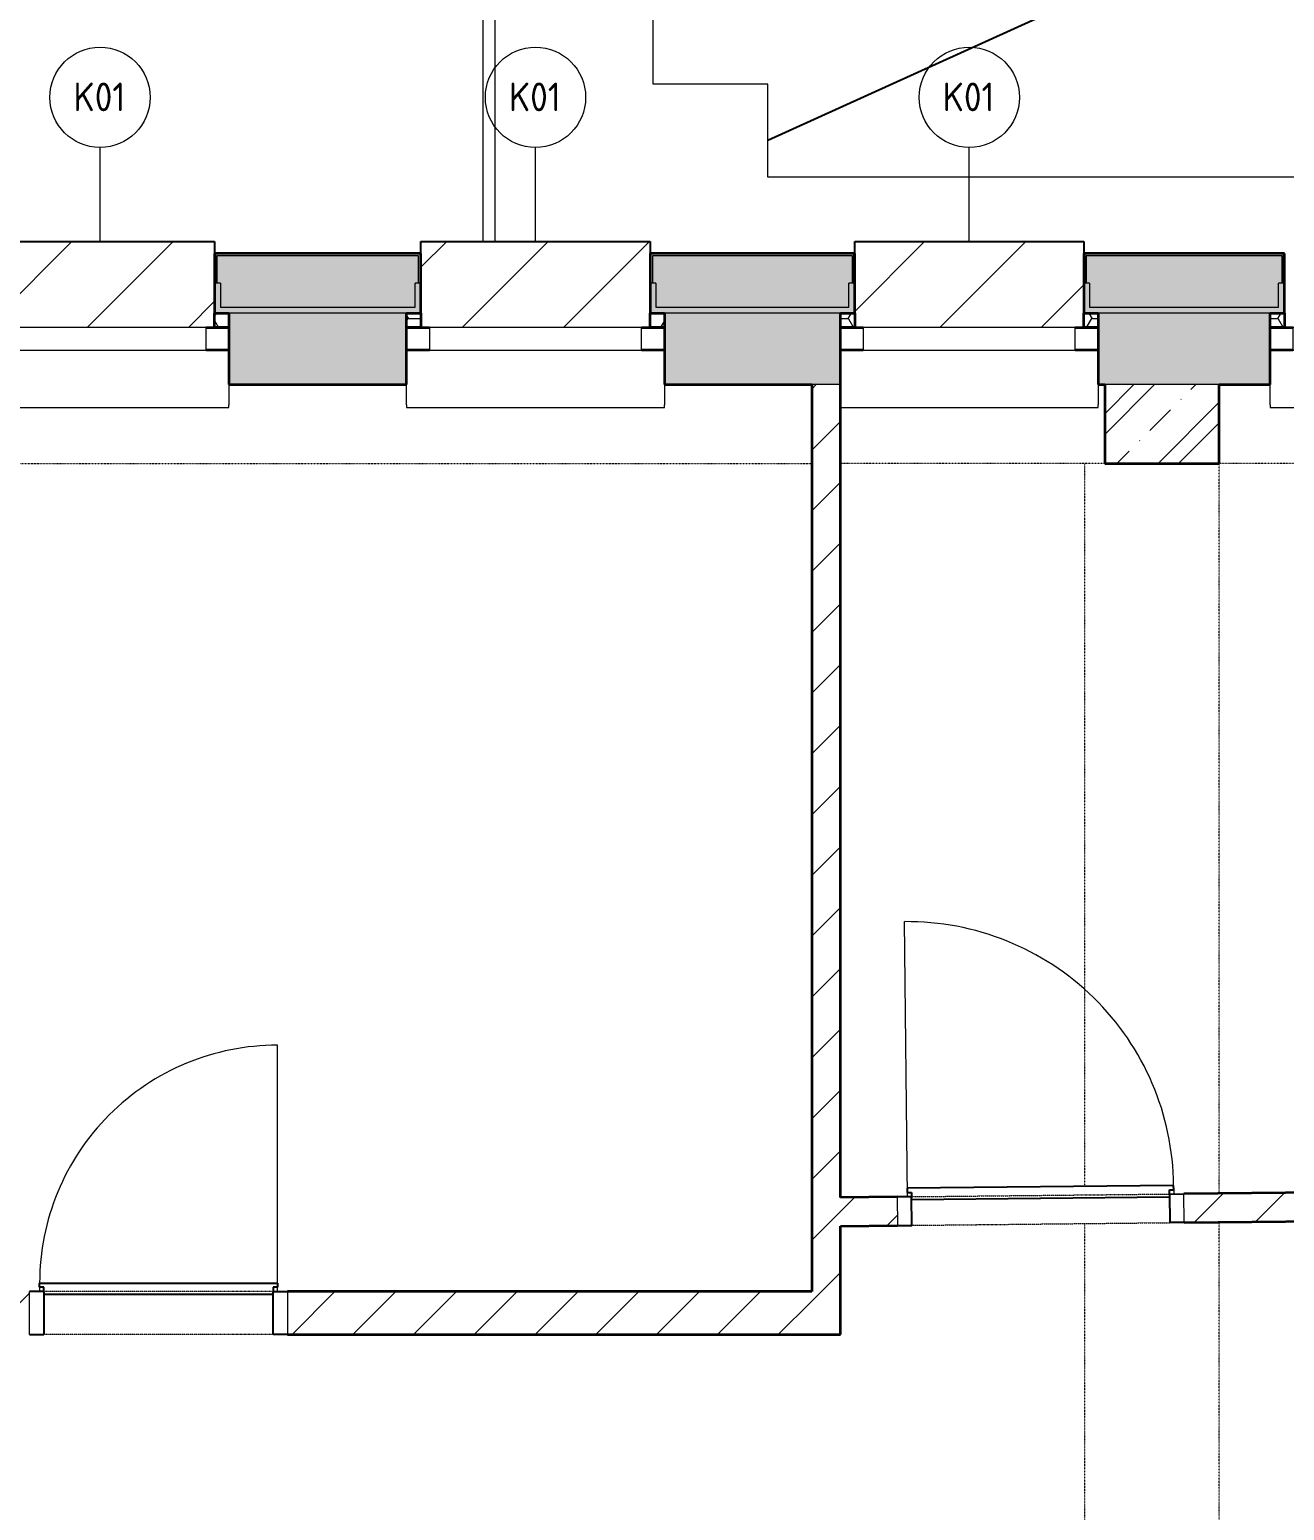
# Model space of a CAD drawing. Header units: millimetres. Extents: x -2854 to 232784, y -45352 to 20466.
# Drawn here: x 31005 to 35385, y -21513 to -16346 of the extents above; entities that cross this region are included whole.
import ezdxf

# ---------------------------------------------------------------- set-up
doc = ezdxf.new("R2010")
doc.units = ezdxf.units.MM
doc.linetypes.add('Dash dot dot', pattern=[5, 2, -1, 0, -1, 0, -1])
doc.linetypes.add('Čerchovaná se dvěma tečkami', pattern=[2.59, 1, -0.53, 0, -0.53, 0, -0.53])
for name, color, linetype, lineweight in [('A-DETL', 90, 'Continuous', 13), ('A-DOOR', 31, 'Continuous', 13), ('A-DOOR-FRAM', 31, 'Continuous', 25), ('A-GENM', 13, 'Continuous', 13), ('A-GLAZ', 151, 'Continuous', 13), ('A-ROOF', 132, 'Continuous', 13), ('A-ROOF-OTLN', 132, 'Continuous', 13), ('A-WALL', 113, 'Continuous', 13), ('Q-SPCQ', 91, 'Continuous', 13), ('Q-SPCQ-IDEN', 132, 'Continuous', 9)]:
    doc.layers.add(name, color=color, linetype=linetype, lineweight=lineweight)
doc.layers.add('A-WALL-PATT', color=111, linetype='Continuous')
doc.styles.add('ISOCPEUR', font='isocpeur.ttf', dxfattribs={"width": 0.9, "height": 100})
pattern_1 = [(45, (0, 0), (-106.066, 106.066), [])]

# ---------------------------------------------------------------- blocks, each defined once
blk = doc.blocks.new('DVERE_1k_oblozka - DD03_01_800x1970_koupelna-1549524-2NP_NÁVRH A')
at = {"layer": 'A-DOOR'}
for p, q in [((-450, 77.9), (-400, 77.9)), ((-450, -72.1), (-450, 77.9)), ((-400, 77.9), (-400, -72.1)), ((400, 77.9), (450, 77.9)), ((400, -72.1), (400, 77.9)), ((450, 77.9), (450, -72.1)), ((-400, -72.1), (-450, -72.1)), ((-415, -72.1), (-415, -932.1)), ((305, -102.1), (-305, -102.1)), ((450, -72.1), (400, -72.1)), ((415, -102.1), (415, -72.1))]:
    blk.add_line(p, q, dxfattribs=at)
at = {"layer": 'A-DOOR', "linetype": 'Čerchovaná se dvěma tečkami'}
for p, q in [((-400, 77.9), (400, 77.9)), ((-400, -72.1), (400, -72.1))]:
    blk.add_line(p, q, dxfattribs=at)
at = {"layer": 'A-DOOR', "lineweight": 25}
for p, q in [((-415, -87.1), (-400, -87.1)), ((-415, -102.1), (-415, -87.1)), ((415, -102.1), (-415, -102.1)), ((-400, -62.1), (400, -62.1)), ((-400, -87.1), (-400, -72.1)), ((400, -72.1), (400, -87.1)), ((400, -87.1), (415, -87.1)), ((415, -87.1), (415, -102.1))]:
    blk.add_line(p, q, dxfattribs=at)
at = {"layer": 'A-DOOR'}
blk.add_arc((-415, -102.1), 830, 270, 0, dxfattribs=at)
at = {"layer": 'A-DOOR-FRAM'}
for p, q in [((-450, 77.9), (-400, 77.9)), ((-400, 77.9), (-400, -72.1)), ((400, -72.1), (400, 77.9)), ((450, 77.9), (400, 77.9)), ((-400, -72.1), (-450, -72.1)), ((400, -72.1), (450, -72.1))]:
    blk.add_line(p, q, dxfattribs=at)
blk = doc.blocks.new('DVERE_1k_oblozka - DD03_01_900x1970_koupelna-1549525-2NP_NÁVRH A')
at = {"layer": 'A-DOOR'}
for p, q in [((-465, 47.1), (-465, 1007.1)), ((355, 77.1), (-355, 77.1)), ((465, 77.1), (465, 47.1)), ((-450, 47.1), (-500, 47.1)), ((-500, 47.1), (-500, -52.9)), ((-450, -52.9), (-450, 47.1)), ((500, 47.1), (450, 47.1)), ((450, 47.1), (450, -52.9)), ((500, -52.9), (500, 47.1)), ((-500, -52.9), (-450, -52.9)), ((450, -52.9), (500, -52.9))]:
    blk.add_line(p, q, dxfattribs=at)
at = {"layer": 'A-DOOR', "lineweight": 25}
for p, q in [((465, 77.1), (-465, 77.1)), ((-465, 77.1), (-465, 62.1)), ((-465, 62.1), (-450, 62.1)), ((-450, 62.1), (-450, 47.1)), ((450, 47.1), (450, 62.1)), ((450, 62.1), (465, 62.1)), ((465, 62.1), (465, 77.1)), ((-450, 37.1), (450, 37.1))]:
    blk.add_line(p, q, dxfattribs=at)
at = {"layer": 'A-DOOR', "linetype": 'Čerchovaná se dvěma tečkami'}
for p, q in [((-450, 47.1), (450, 47.1)), ((-450, -52.9), (450, -52.9))]:
    blk.add_line(p, q, dxfattribs=at)
at = {"layer": 'A-DOOR'}
blk.add_arc((-465, 77.1), 930, 360, 90, dxfattribs=at)
at = {"layer": 'A-DOOR-FRAM'}
for p, q in [((-450, 47.1), (-500, 47.1)), ((-450, -52.9), (-450, 47.1)), ((450, 47.1), (450, -52.9)), ((450, 47.1), (500, 47.1)), ((-500, -52.9), (-450, -52.9)), ((500, -52.9), (450, -52.9))]:
    blk.add_line(p, q, dxfattribs=at)
blk = doc.blocks.new('OKNO_1k_nadsvetlik - OKNO_1k_nadsvetlik_900 x 1500-V15-2NP_NÁVRH A')
at = {"layer": 'A-GLAZ'}
h = blk.add_hatch(dxfattribs=at)
h.set_pattern_fill('FP_36', color=256, style=0, pattern_type=2)
h.set_pattern_definition([(180, (31251.146, -17459.705), (-75, -43.3), [50, -100]), (240, (31201.146, -17459.705), (-0.0011, -86.601905), [50, -100]), (120, (31201.146, -17459.705), (-74.9989, 43.301905), [50, -100])])
h.paths.add_polyline_path([(450, -75), (400, -75), (400, -125), (450, -125)])
h.paths.add_polyline_path([(-450, -75), (-450, -125), (-400, -125), (-400, -75), (-420, -75)])
at = {"layer": 'A-GLAZ', "lineweight": 35}
for p, q in [((-450, 5), (-370, 5)), ((370, 5), (450, 5)), ((-450, -75), (-400, -75)), ((-370, -75), (-450, -75)), ((-400, -75), (-400, -125)), ((450, -75), (370, -75)), ((400, -75), (450, -75)), ((400, -125), (400, -75))]:
    blk.add_line(p, q, dxfattribs=at)
at = {"layer": 'A-GLAZ'}
for p, q in [((370, 5), (-370, 5)), ((-370, 5), (-370, -75)), ((370, -75), (370, 5)), ((-370, -75), (370, -75))]:
    blk.add_line(p, q, dxfattribs=at)
blk = doc.blocks.new('parapet s nosem_vnitní - parapet s nosem_vnitní-1280334-2NP_NÁVRH A')
at = {"layer": 'A-GENM'}
for p, q in [((450, 200), (-450, 200)), ((-450, 200), (-450, 190)), ((-450, 120), (-450, 190)), ((450, 190), (450, 200)), ((450, 190), (450, 120))]:
    blk.add_line(p, q, dxfattribs=at)
blk = doc.blocks.new('parapet_ext - parapet_ext-V16-2NP_NÁVRH A')
at = {"layer": 'Q-SPCQ'}
h = blk.add_hatch(dxfattribs=at)
h.set_pattern_fill('FP_37', color=11, style=0, pattern_type=2)
h.set_pattern_definition([(225, (31251.15, -17384.7), (176.7767, -176.7767), [])])
h.paths.add_polyline_path([(400, 0), (-400, 0), (-400, -300), (400, -300), (400, -50)])
at = {"layer": 'Q-SPCQ', "color": 21, "lineweight": 25}
for p, q in [((-400, -300), (-400, -258)), ((400, -258), (400, -300)), ((400, -300), (-400, -300))]:
    blk.add_line(p, q, dxfattribs=at)
blk = doc.blocks.new('OKNO_1k_nadsvetlik - OKNO_1k_nadsvetlik_900 x 1500-V17-2NP_NÁVRH A')
at = {"layer": 'A-GLAZ'}
h = blk.add_hatch(dxfattribs=at)
h.set_pattern_fill('FP_38', color=256, style=0, pattern_type=2)
h.set_pattern_definition([(180, (32771.146, -17459.705), (-75, -43.3), [50, -100]), (240, (32721.146, -17459.705), (-0.0011, -86.601905), [50, -100]), (120, (32721.146, -17459.705), (-74.9989, 43.301905), [50, -100])])
h.paths.add_polyline_path([(-450, -75), (-450, -125), (-400, -125), (-400, -75), (-444, -75)])
h.paths.add_polyline_path([(420, -75), (400, -75), (400, -125), (450, -125), (450, -75)])
at = {"layer": 'A-GLAZ', "lineweight": 35}
for p, q in [((-450, 5), (-370, 5)), ((370, 5), (450, 5)), ((-450, -75), (-400, -75)), ((-370, -75), (-450, -75)), ((-400, -75), (-400, -125)), ((450, -75), (370, -75)), ((400, -75), (450, -75)), ((400, -125), (400, -75))]:
    blk.add_line(p, q, dxfattribs=at)
at = {"layer": 'A-GLAZ'}
for p, q in [((370, 5), (-370, 5)), ((-370, 5), (-370, -75)), ((370, -75), (370, 5)), ((-370, -75), (370, -75))]:
    blk.add_line(p, q, dxfattribs=at)
blk = doc.blocks.new('parapet_ext - parapet_ext-V18-2NP_NÁVRH A')
at = {"layer": 'Q-SPCQ'}
h = blk.add_hatch(dxfattribs=at)
h.set_pattern_fill('FP_39', color=11, style=0, pattern_type=2)
h.set_pattern_definition([(225, (32771.15, -17384.7), (176.7767, -176.7767), [])])
h.paths.add_polyline_path([(400, 0), (-400, 0), (-400, -300), (400, -300), (400, -50)])
at = {"layer": 'Q-SPCQ', "color": 21, "lineweight": 25}
for p, q in [((-400, -300), (-400, -258)), ((400, -258), (400, -300)), ((400, -300), (-400, -300))]:
    blk.add_line(p, q, dxfattribs=at)
blk = doc.blocks.new('OKNO_1k_nadsvetlik - OKNO_1k_nadsvetlik_900 x 1500-V19-2NP_NÁVRH A')
at = {"layer": 'A-GLAZ'}
h = blk.add_hatch(dxfattribs=at)
h.set_pattern_fill('FP_40', color=256, style=0, pattern_type=2)
h.set_pattern_definition([(180, (34285.21, -17459.705), (-75, -43.3), [50, -100]), (240, (34235.21, -17459.705), (-0.0011, -86.601905), [50, -100]), (120, (34235.21, -17459.705), (-74.9989, 43.301905), [50, -100])])
h.paths.add_polyline_path([(-420, -75), (-450, -75), (-450, -125), (-400, -125), (-400, -75)])
h.paths.add_polyline_path([(450, -75), (400, -75), (400, -125), (450, -125)])
at = {"layer": 'A-GLAZ', "lineweight": 35}
for p, q in [((-450, 5), (-370, 5)), ((370, 5), (450, 5)), ((-450, -75), (-400, -75)), ((-370, -75), (-450, -75)), ((-400, -75), (-400, -125)), ((450, -75), (370, -75)), ((400, -75), (450, -75)), ((400, -125), (400, -75))]:
    blk.add_line(p, q, dxfattribs=at)
at = {"layer": 'A-GLAZ'}
for p, q in [((370, 5), (-370, 5)), ((-370, 5), (-370, -75)), ((370, -75), (370, 5)), ((-370, -75), (370, -75))]:
    blk.add_line(p, q, dxfattribs=at)
blk = doc.blocks.new('parapet s nosem_vnitní - parapet s nosem_vnitní-V20-2NP_NÁVRH A')
at = {"layer": 'A-GENM'}
for p, q in [((450, 200), (-450, 200)), ((-450, 200), (-450, 190)), ((-450, 120), (-450, 190))]:
    blk.add_line(p, q, dxfattribs=at)
blk = doc.blocks.new('parapet_ext - parapet_ext-V21-2NP_NÁVRH A')
at = {"layer": 'Q-SPCQ'}
h = blk.add_hatch(dxfattribs=at)
h.set_pattern_fill('FP_41', color=11, style=0, pattern_type=2)
h.set_pattern_definition([(225, (34285.2, -17384.7), (176.7767, -176.7767), [])])
h.paths.add_polyline_path([(400, 0), (-400, 0), (-400, -300), (400, -300), (400, -50)])
at = {"layer": 'Q-SPCQ', "color": 21, "lineweight": 25}
for p, q in [((-400, -300), (-400, -258)), ((400, -258), (400, -300)), ((400, -300), (-400, -300))]:
    blk.add_line(p, q, dxfattribs=at)
blk = doc.blocks.new('OKNO_1k_nadsvetlik - OKNO_1k_nadsvetlik_900 x 1500-V22-2NP_NÁVRH A')
at = {"layer": 'A-GLAZ'}
h = blk.add_hatch(dxfattribs=at)
h.set_pattern_fill('FP_42', color=256, style=0, pattern_type=2)
h.set_pattern_definition([(180, (35785.21, -17459.705), (-75, -43.3), [50, -100]), (240, (35735.21, -17459.705), (-0.0011, -86.601905), [50, -100]), (120, (35735.21, -17459.705), (-74.9989, 43.301905), [50, -100])])
h.paths.add_polyline_path([(450, -75), (400, -75), (400, -125), (450, -125)])
h.paths.add_polyline_path([(-450, -75), (-450, -125), (-400, -125), (-400, -75), (-434.5, -75)])
at = {"layer": 'A-GLAZ', "lineweight": 35}
for p, q in [((-450, 5), (-370, 5)), ((370, 5), (450, 5)), ((-450, -75), (-400, -75)), ((-370, -75), (-450, -75)), ((-400, -75), (-400, -125)), ((450, -75), (370, -75)), ((400, -75), (450, -75)), ((400, -125), (400, -75))]:
    blk.add_line(p, q, dxfattribs=at)
at = {"layer": 'A-GLAZ'}
for p, q in [((370, 5), (-370, 5)), ((-370, 5), (-370, -75)), ((370, -75), (370, 5)), ((-370, -75), (370, -75))]:
    blk.add_line(p, q, dxfattribs=at)
blk = doc.blocks.new('Popiska speciální vybavení - Popiska okna_Bublina-1426311-2NP_NÁVRH A')
at = {"layer": 'Q-SPCQ-IDEN'}
blk.add_circle((0, 0), 3.5, dxfattribs=at)

msp = doc.modelspace()

# ---------------------------------------------------------------- hatches: boundary and pattern name
at = {"layer": 'A-WALL-PATT', "lineweight": 13}
h = msp.add_hatch(dxfattribs=at)
h.set_pattern_fill('FP_1', color=11, style=0, pattern_type=2)
h.set_pattern_definition([(45, (0, 0), (0, 353.552), []), (315, (0, 0), (353.552, 0), []), (270, (153.68, 9.56), (176.771, -176.771), [19.139, -334.416]), (270, (199.87, 9.56), (176.771, -176.771), [19.139, -334.416]), (0, (166.57, 23.1), (176.771, 176.771), [19.139, -334.416]), (0, (166.57, -23.1), (176.771, 176.771), [19.139, -334.416]), (45, (153.68, 9.56), (0, 353.552), [19.139, -230.861]), (45, (186.35, -23.1), (0, 353.552), [19.139, -230.861]), (315, (186.35, 23.1), (353.552, 0), [19.139, -230.861]), (315, (153.68, -9.56), (353.552, 0), [19.139, -230.861])])
h.paths.add_polyline_path([(41713.6, -17314.7), (41713.6, -17134.7), (40221.6, -17134.7), (40221.6, -17230.7), (40233.6, -17230.7), (40233.6, -17314.7), (41370.4, -17314.7)])
h.paths.add_polyline_path([(34932, -17314.7), (35365.2, -17314.7), (35365.2, -17230.7), (35377.2, -17230.7), (35377.2, -17134.7), (34693.2, -17134.7), (34693.2, -17230.7), (34705.2, -17230.7), (34705.2, -17314.7)])
h.paths.add_polyline_path([(36205.2, -17314.7), (36865.2, -17314.7), (36865.2, -17230.7), (36877.2, -17230.7), (36877.2, -17134.7), (36193.2, -17134.7), (36193.2, -17230.7), (36205.2, -17230.7)])
h.paths.add_polyline_path([(37705.2, -17314.7), (39393.6, -17314.7), (39393.6, -17230.7), (39405.6, -17230.7), (39405.6, -17134.7), (37693.2, -17134.7), (37693.2, -17230.7), (37705.2, -17230.7)])
h.paths.add_polyline_path([(27206, -17314.7), (27831.1, -17314.7), (27831.1, -17230.7), (27843.1, -17230.7), (27843.1, -17134.7), (27159.1, -17134.7), (27159.1, -17230.7), (27171.1, -17230.7), (27171.1, -17314.7)])
h.paths.add_polyline_path([(28671.1, -17314.7), (29331.1, -17314.7), (29331.1, -17230.7), (29343.1, -17230.7), (29343.1, -17134.7), (28659.1, -17134.7), (28659.1, -17230.7), (28671.1, -17230.7)])
h.paths.add_polyline_path([(26331.1, -17314.7), (26331.1, -17230.7), (26343.1, -17230.7), (26343.1, -17134.7), (25659.1, -17134.7), (25659.1, -17230.7), (25671.1, -17230.7), (25671.1, -17314.7), (25918.3, -17314.7)])
h.paths.add_polyline_path([(30171.1, -17314.7), (30831.1, -17314.7), (30831.1, -17230.7), (30843.1, -17230.7), (30843.1, -17134.7), (30159.1, -17134.7), (30159.1, -17230.7), (30171.1, -17230.7)])
h.paths.add_polyline_path([(24831.1, -17314.7), (24831.1, -17230.7), (24843.1, -17230.7), (24843.1, -17134.7), (24433.3, -17134.7), (24433.3, -17230.7), (24445.3, -17230.7), (24445.3, -17314.7), (24630.7, -17314.7)])
h.paths.add_polyline_path([(31671.1, -17314.7), (32351.1, -17314.7), (32351.1, -17230.7), (32363.1, -17230.7), (32363.1, -17134.7), (31659.1, -17134.7), (31659.1, -17230.7), (31671.1, -17230.7)])
h.paths.add_polyline_path([(23660.3, -17314.7), (23805.3, -17314.7), (23805.3, -17230.7), (23817.3, -17230.7), (23817.3, -17134.7), (23660.3, -17134.7)])
h.paths.add_polyline_path([(33191.1, -17314.7), (33865.2, -17314.7), (33865.2, -17230.7), (33877.2, -17230.7), (33877.2, -17134.7), (33179.1, -17134.7), (33179.1, -17230.7), (33191.1, -17230.7)])
at = {"layer": 'A-WALL-PATT'}
h = msp.add_hatch(color=11, dxfattribs=at)
h.paths.add_polyline_path([(41721.6, -17334.7), (41721.6, -17314.7), (40233.6, -17314.7), (40233.6, -17230.7), (40213.6, -17230.7), (40213.6, -17334.7), (41718.6, -17334.7)])
h.paths.add_polyline_path([(33179.1, -17334.7), (33885.2, -17334.7), (33885.2, -17230.7), (33865.2, -17230.7), (33865.2, -17314.7), (33191.1, -17314.7), (33191.1, -17230.7), (33171.1, -17230.7), (33171.1, -17334.7), (33174.1, -17334.7)])
h.paths.add_polyline_path([(34735.2, -17334.7), (35385.2, -17334.7), (35385.2, -17230.7), (35365.2, -17230.7), (35365.2, -17314.7), (34705.2, -17314.7), (34705.2, -17230.7), (34685.2, -17230.7), (34685.2, -17334.7), (34705.2, -17334.7)])
h.paths.add_polyline_path([(39413.6, -17334.7), (39413.6, -17230.7), (39393.6, -17230.7), (39393.6, -17314.7), (37705.2, -17314.7), (37705.2, -17230.7), (37685.2, -17230.7), (37685.2, -17334.7), (39410.6, -17334.7)])
h.paths.add_polyline_path([(36205.2, -17334.7), (36885.2, -17334.7), (36885.2, -17230.7), (36865.2, -17230.7), (36865.2, -17314.7), (36205.2, -17314.7), (36205.2, -17230.7), (36185.2, -17230.7), (36185.2, -17334.7), (36193.2, -17334.7)])
h.paths.add_polyline_path([(27201.1, -17334.7), (27851.1, -17334.7), (27851.1, -17230.7), (27831.1, -17230.7), (27831.1, -17314.7), (27171.1, -17314.7), (27171.1, -17230.7), (27151.1, -17230.7), (27151.1, -17334.7), (27171.1, -17334.7)])
h.paths.add_polyline_path([(26347.6, -17334.7), (26351.1, -17334.7), (26351.1, -17230.7), (26331.1, -17230.7), (26331.1, -17314.7), (25671.1, -17314.7), (25671.1, -17230.7), (25651.1, -17230.7), (25651.1, -17334.7), (26343.1, -17334.7)])
h.paths.add_polyline_path([(28701.1, -17334.7), (29351.1, -17334.7), (29351.1, -17230.7), (29331.1, -17230.7), (29331.1, -17314.7), (28671.1, -17314.7), (28671.1, -17230.7), (28651.1, -17230.7), (28651.1, -17334.7), (28671.1, -17334.7)])
h.paths.add_polyline_path([(24851.1, -17334.7), (24851.1, -17230.7), (24831.1, -17230.7), (24831.1, -17314.7), (24445.3, -17314.7), (24445.3, -17230.7), (24425.3, -17230.7), (24425.3, -17334.7), (24848.1, -17334.7)])
h.paths.add_polyline_path([(30201.1, -17334.7), (30851.1, -17334.7), (30851.1, -17230.7), (30831.1, -17230.7), (30831.1, -17314.7), (30171.1, -17314.7), (30171.1, -17230.7), (30151.1, -17230.7), (30151.1, -17334.7), (30171.1, -17334.7)])
h.paths.add_polyline_path([(23825.3, -17334.7), (23825.3, -17230.7), (23805.3, -17230.7), (23805.3, -17314.7), (23660.3, -17314.7), (23660.3, -17334.7), (23822.3, -17334.7)])
h.paths.add_polyline_path([(31701.1, -17334.7), (32371.1, -17334.7), (32371.1, -17230.7), (32351.1, -17230.7), (32351.1, -17314.7), (31671.1, -17314.7), (31671.1, -17230.7), (31651.1, -17230.7), (31651.1, -17334.7), (31671.1, -17334.7)])
at = {"layer": 'A-WALL-PATT', "lineweight": 13}
h = msp.add_hatch(dxfattribs=at)
h.set_pattern_fill('FP_4', color=256, angle=-135, style=0, pattern_type=2)
h.set_pattern_definition([(225, (32415.1, -17334.7), (143.684, -143.684), []), (180, (32186.15, -17402.01), (-143.684, -143.684), [25.4, -261.968]), (225, (32160.75, -17402), (143.684, -143.684), [25.4, -177.8]), (270, (32142.79, -17419.97), (143.684, -143.684), [25.4, -261.968]), (315, (32142.79, -17445.37), (143.684, 143.684), [25.4, -177.8]), (180, (32186.15, -17463.33), (-143.684, -143.684), [25.4, -261.968]), (225, (32204.1, -17445.37), (143.684, -143.684), [25.4, -177.8]), (270, (32204.11, -17419.97), (143.684, -143.684), [25.4, -261.968]), (315, (32186.15, -17402), (143.684, 143.684), [25.4, -177.8]), (225, (32119.57, -17486.55), (143.684, -143.684), [50.8, -152.4])])
h.paths.add_polyline_path([(34932, -17584.7), (35335.2, -17584.7), (35335.2, -17334.7), (34735.2, -17334.7), (34735.2, -17584.7), (34758.1, -17584.7)])
h.paths.add_polyline_path([(29279, -17584.7), (29301.1, -17584.7), (29301.1, -17334.7), (28701.1, -17334.7), (28701.1, -17584.7), (29218.8, -17584.7)])
h.paths.add_polyline_path([(30210.6, -17584.7), (30801.1, -17584.7), (30801.1, -17334.7), (30201.1, -17334.7), (30201.1, -17584.7)])
h.paths.add_polyline_path([(41513.6, -17584.7), (41513.6, -17334.7), (40263.6, -17334.7), (40263.6, -17584.7), (41370.4, -17584.7)])
h.paths.add_polyline_path([(31701.1, -17584.7), (32321.1, -17584.7), (32321.1, -17334.7), (31701.1, -17334.7), (31701.1, -17404.7)])
h.paths.add_polyline_path([(39363.6, -17584.7), (39363.6, -17334.7), (37735.2, -17334.7), (37735.2, -17584.7), (39224.3, -17584.7)])
h.paths.add_polyline_path([(33221.1, -17584.7), (33835.2, -17584.7), (33835.2, -17334.7), (33221.1, -17334.7)])
h.paths.add_polyline_path([(36648.9, -17584.7), (36835.2, -17584.7), (36835.2, -17334.7), (36235.2, -17334.7), (36235.2, -17584.7)])
h.paths.add_polyline_path([(27201.1, -17584.7), (27801.1, -17584.7), (27801.1, -17334.7), (27201.1, -17334.7), (27201.1, -17404.7)])
h.paths.add_polyline_path([(24630.7, -17584.7), (24801.1, -17584.7), (24801.1, -17334.7), (24475.3, -17334.7), (24475.3, -17584.7)])
h.paths.add_polyline_path([(23491.1, -17584.7), (23575.3, -17584.7), (23575.3, -17334.7), (23460.3, -17334.7), (23460.3, -17584.7)])
h.paths.add_polyline_path([(25918.3, -17584.7), (26301.1, -17584.7), (26301.1, -17334.7), (25701.1, -17334.7), (25701.1, -17584.7)])
h = msp.add_hatch(dxfattribs=at)
h.set_pattern_fill('FP_5', color=256, style=0, pattern_type=2)
h.set_pattern_definition(pattern_1)
h.paths.add_polyline_path([(33735.2, -20899.7), (33835.2, -20899.7), (33835.2, -17584.7), (33735.2, -17584.7), (33735.2, -20749.7)])
h = msp.add_hatch(dxfattribs=at)
h.set_pattern_fill('FP_46', color=256, angle=-135, style=0, pattern_type=2)
h.set_pattern_definition([(45, (0, 0), (-179.6051, 179.6051), []), (45, (71.84, 2e-13), (-179.6051, 179.6051), []), (45, (215.53, 7e-13), (-107.763, 251.4472), [101.6, -50.8, 1.676, -49.124])])
h.paths.add_polyline_path([(35158.1, -17859.7), (35158.1, -17584.7), (34758.1, -17584.7), (34758.1, -17859.7), (34932, -17859.7)])
h = msp.add_hatch(dxfattribs=at)
h.set_pattern_fill('FP_5', color=256, style=0, pattern_type=2)
h.set_pattern_definition(pattern_1)
h.paths.add_polyline_path([(33835.2, -20521.1), (34035.1, -20519), (34034, -20419), (33835.2, -20421), (33835.2, -20519)])
h.paths.add_polyline_path([(35035, -20508.6), (41263.6, -20444.1), (41263.6, -20344.1), (35034, -20409.1), (35034.5, -20458.6)])
h = msp.add_hatch(dxfattribs=at)
h.set_pattern_fill('FP_5', color=256, style=0, pattern_type=2)
h.set_pattern_definition(pattern_1)
h.paths.add_polyline_path([(33735.2, -20899.7), (33735.2, -20749.7), (31905.2, -20749.7), (31905.2, -20899.7)])
h.paths.add_polyline_path([(31005.2, -20899.7), (31005.2, -20749.7), (27265.9, -20749.7), (27265.2, -20899.7), (28064.5, -20899.7)])

# ---------------------------------------------------------------- linework, layer by layer
at = {"layer": 'A-DETL', "linetype": 'Dash dot dot'}
for p, q in [((29279, -17859.7), (33735.2, -17859.7)), ((34758.1, -17859.7), (33835.2, -17859.7)), ((34688.3, -20382.2), (34688.3, -17859.7)), ((35158.1, -20407.3), (35158.1, -17859.7)), ((40863.6, -17859.7), (35158.1, -17859.7)), ((34688.3, -22429.1), (34688.3, -20512.2)), ((35158.1, -22359.7), (35158.1, -20507.3))]:
    msp.add_line(p, q, dxfattribs=at)
at = {"layer": 'A-ROOF', "color": 11}
for p, q in [((32629.1, -10169.9), (32629.1, -17084.7)), ((33182.1, -16536.1), (33182.1, -11106.5)), ((33582.1, -16536.1), (33182.1, -16536.1)), ((33582.1, -16860.8), (33582.1, -16536.1)), ((38984.5, -16860.8), (33582.1, -16860.8))]:
    msp.add_line(p, q, dxfattribs=at)
at = {"layer": 'A-ROOF', "color": 71, "lineweight": 25}
msp.add_line((33582.1, -16731.3), (40979.4, -13376.6), dxfattribs=at)
at = {"layer": 'A-ROOF-OTLN', "color": 11}
msp.add_line((32587.1, -10128.2), (32587.1, -17084.7), dxfattribs=at)
at = {"layer": 'A-WALL', "color": 1, "lineweight": 35}
for p, q in [((32371.1, -17126.7), (31651.1, -17126.7)), ((31651.1, -17126.7), (31651.1, -17334.7)), ((32371.1, -17334.7), (32371.1, -17126.7)), ((33885.2, -17126.7), (33171.1, -17126.7)), ((33171.1, -17126.7), (33171.1, -17334.7)), ((33885.2, -17334.7), (33885.2, -17126.7)), ((35385.2, -17126.7), (34685.2, -17126.7)), ((34685.2, -17126.7), (34685.2, -17334.7)), ((35385.2, -17334.7), (35385.2, -17126.7)), ((31651.1, -17334.7), (31701.1, -17334.7)), ((32321.1, -17334.7), (32371.1, -17334.7)), ((33171.1, -17334.7), (33221.1, -17334.7)), ((33835.2, -17334.7), (33885.2, -17334.7)), ((34685.2, -17334.7), (34735.2, -17334.7)), ((35335.2, -17334.7), (35385.2, -17334.7))]:
    msp.add_line(p, q, dxfattribs=at)
at = {"layer": 'A-WALL', "color": 10}
for p, q in [((32368.1, -17129.7), (31654.1, -17129.7)), ((31654.1, -17129.7), (31654.1, -17230.7)), ((32363.1, -17134.7), (31659.1, -17134.7)), ((31659.1, -17134.7), (31659.1, -17230.7)), ((32363.1, -17230.7), (32363.1, -17134.7)), ((32368.1, -17230.7), (32368.1, -17129.7)), ((33882.2, -17129.7), (33174.1, -17129.7)), ((33174.1, -17129.7), (33174.1, -17230.7)), ((33877.2, -17134.7), (33179.1, -17134.7)), ((33179.1, -17134.7), (33179.1, -17230.7)), ((33877.2, -17230.7), (33877.2, -17134.7)), ((33882.2, -17230.7), (33882.2, -17129.7)), ((35382.2, -17129.7), (34688.2, -17129.7)), ((34688.2, -17129.7), (34688.2, -17230.7)), ((35377.2, -17134.7), (34693.2, -17134.7)), ((34693.2, -17134.7), (34693.2, -17230.7)), ((35377.2, -17230.7), (35377.2, -17134.7)), ((35382.2, -17230.7), (35382.2, -17129.7)), ((31671.1, -17230.7), (31651.1, -17230.7)), ((31671.1, -17230.7), (31671.1, -17314.7)), ((32371.1, -17230.7), (32351.1, -17230.7)), ((32351.1, -17314.7), (32351.1, -17230.7)), ((33191.1, -17230.7), (33171.1, -17230.7)), ((33191.1, -17230.7), (33191.1, -17314.7)), ((33885.2, -17230.7), (33865.2, -17230.7)), ((33865.2, -17314.7), (33865.2, -17230.7)), ((34705.2, -17230.7), (34685.2, -17230.7)), ((34705.2, -17230.7), (34705.2, -17314.7)), ((35385.2, -17230.7), (35365.2, -17230.7)), ((35365.2, -17314.7), (35365.2, -17230.7)), ((31671.1, -17314.7), (32351.1, -17314.7)), ((33191.1, -17314.7), (33865.2, -17314.7)), ((34705.2, -17314.7), (35365.2, -17314.7))]:
    msp.add_line(p, q, dxfattribs=at)
at = {"layer": 'A-WALL', "lineweight": 35}
for p, q in [((31701.1, -17334.7), (31701.1, -17584.7)), ((32321.1, -17584.7), (32321.1, -17334.7)), ((33221.1, -17334.7), (33221.1, -17584.7)), ((33835.2, -20421), (33835.2, -17334.7)), ((34735.2, -17334.7), (34735.2, -17584.7)), ((35335.2, -17584.7), (35335.2, -17334.7)), ((31701.1, -17584.7), (32321.1, -17584.7)), ((33221.1, -17584.7), (33735.2, -17584.7)), ((33735.2, -17584.7), (33735.2, -20749.7)), ((34735.2, -17584.7), (34758.1, -17584.7)), ((34758.1, -17584.7), (34758.1, -17859.7)), ((35158.1, -17584.7), (35335.2, -17584.7)), ((35158.1, -17859.7), (35158.1, -17584.7)), ((34758.1, -17859.7), (35158.1, -17859.7)), ((41263.6, -20344.1), (35034, -20408.6)), ((34034, -20419), (33835.2, -20421)), ((35035, -20508.6), (36574.1, -20492.7)), ((33835.2, -20521.1), (34035.1, -20519)), ((33835.2, -20899.7), (33835.2, -20521.1)), ((33735.2, -20749.7), (31905.2, -20749.7)), ((31905.2, -20899.7), (33835.2, -20899.7))]:
    msp.add_line(p, q, dxfattribs=at)
at = {"layer": 'A-WALL'}
for p, q in [((32321.1, -17334.7), (31701.1, -17334.7)), ((33835.2, -17334.7), (33221.1, -17334.7)), ((35335.2, -17334.7), (34735.2, -17334.7)), ((33835.2, -17584.7), (33735.2, -17584.7)), ((35158.1, -17584.7), (34758.1, -17584.7))]:
    msp.add_line(p, q, dxfattribs=at)
at = {"layer": 'Q-SPCQ-IDEN'}
for p, q in [((31251.1, -17084.7), (31251.1, -16757)), ((32771.1, -17084.7), (32771.1, -16757)), ((34285.2, -17084.7), (34285.2, -16757))]:
    msp.add_line(p, q, dxfattribs=at)

# ---------------------------------------------------------------- block references
at = {"layer": 'A-DOOR'}
for name, p, rotation in [('DVERE_1k_oblozka - DD03_01_900x1970_koupelna-1549525-2NP_NÁVRH A', (34534.5, -20461), 0.5937463028755909), ('DVERE_1k_oblozka - DD03_01_800x1970_koupelna-1549524-2NP_NÁVRH A', (31455.2, -20821.9), 180)]:
    msp.add_blockref(name, p, dxfattribs=dict(at, rotation=rotation))
at = {"layer": 'A-GENM', "rotation": 180}
for name, p in [('parapet s nosem_vnitní - parapet s nosem_vnitní-1280334-2NP_NÁVRH A', (31251.1, -17464.7)), ('parapet s nosem_vnitní - parapet s nosem_vnitní-1280334-2NP_NÁVRH A', (32771.1, -17464.7)), ('parapet s nosem_vnitní - parapet s nosem_vnitní-V20-2NP_NÁVRH A', (34285.2, -17464.7)), ('parapet s nosem_vnitní - parapet s nosem_vnitní-1280334-2NP_NÁVRH A', (35785.2, -17464.7))]:
    msp.add_blockref(name, p, dxfattribs=at)
at = {"layer": 'A-GLAZ', "rotation": 180}
for name, p in [('OKNO_1k_nadsvetlik - OKNO_1k_nadsvetlik_900 x 1500-V15-2NP_NÁVRH A', (31251.1, -17459.7)), ('OKNO_1k_nadsvetlik - OKNO_1k_nadsvetlik_900 x 1500-V17-2NP_NÁVRH A', (32771.1, -17459.7)), ('OKNO_1k_nadsvetlik - OKNO_1k_nadsvetlik_900 x 1500-V19-2NP_NÁVRH A', (34285.2, -17459.7)), ('OKNO_1k_nadsvetlik - OKNO_1k_nadsvetlik_900 x 1500-V22-2NP_NÁVRH A', (35785.2, -17459.7))]:
    msp.add_blockref(name, p, dxfattribs=at)
at = {"layer": 'Q-SPCQ', "color": 21, "lineweight": 25, "rotation": 180}
for name, p in [('parapet_ext - parapet_ext-V16-2NP_NÁVRH A', (31251.1, -17384.7)), ('parapet_ext - parapet_ext-V18-2NP_NÁVRH A', (32771.1, -17384.7)), ('parapet_ext - parapet_ext-V21-2NP_NÁVRH A', (34285.2, -17384.7))]:
    msp.add_blockref(name, p, dxfattribs=at)
at = {"layer": 'Q-SPCQ-IDEN', "xscale": 49.99999999999998, "yscale": 49.99999999999998, "zscale": 49.99999999999998}
for p in [(31251.1, -16582), (32771.1, -16582), (34285.2, -16582)]:
    msp.add_blockref('Popiska speciální vybavení - Popiska okna_Bublina-1426311-2NP_NÁVRH A', p, dxfattribs=at)

# ---------------------------------------------------------------- texts
at = {"layer": 'Q-SPCQ-IDEN', "char_height": 100, "width": 223.671, "attachment_point": 1, "style": 'ISOCPEUR'}
for insert in [(31158.1, -16530.5), (32678.1, -16530.5), (34192.2, -16530.5)]:
    msp.add_mtext('K01', dxfattribs=dict(at, insert=insert))

doc.saveas('drawing.dxf')
